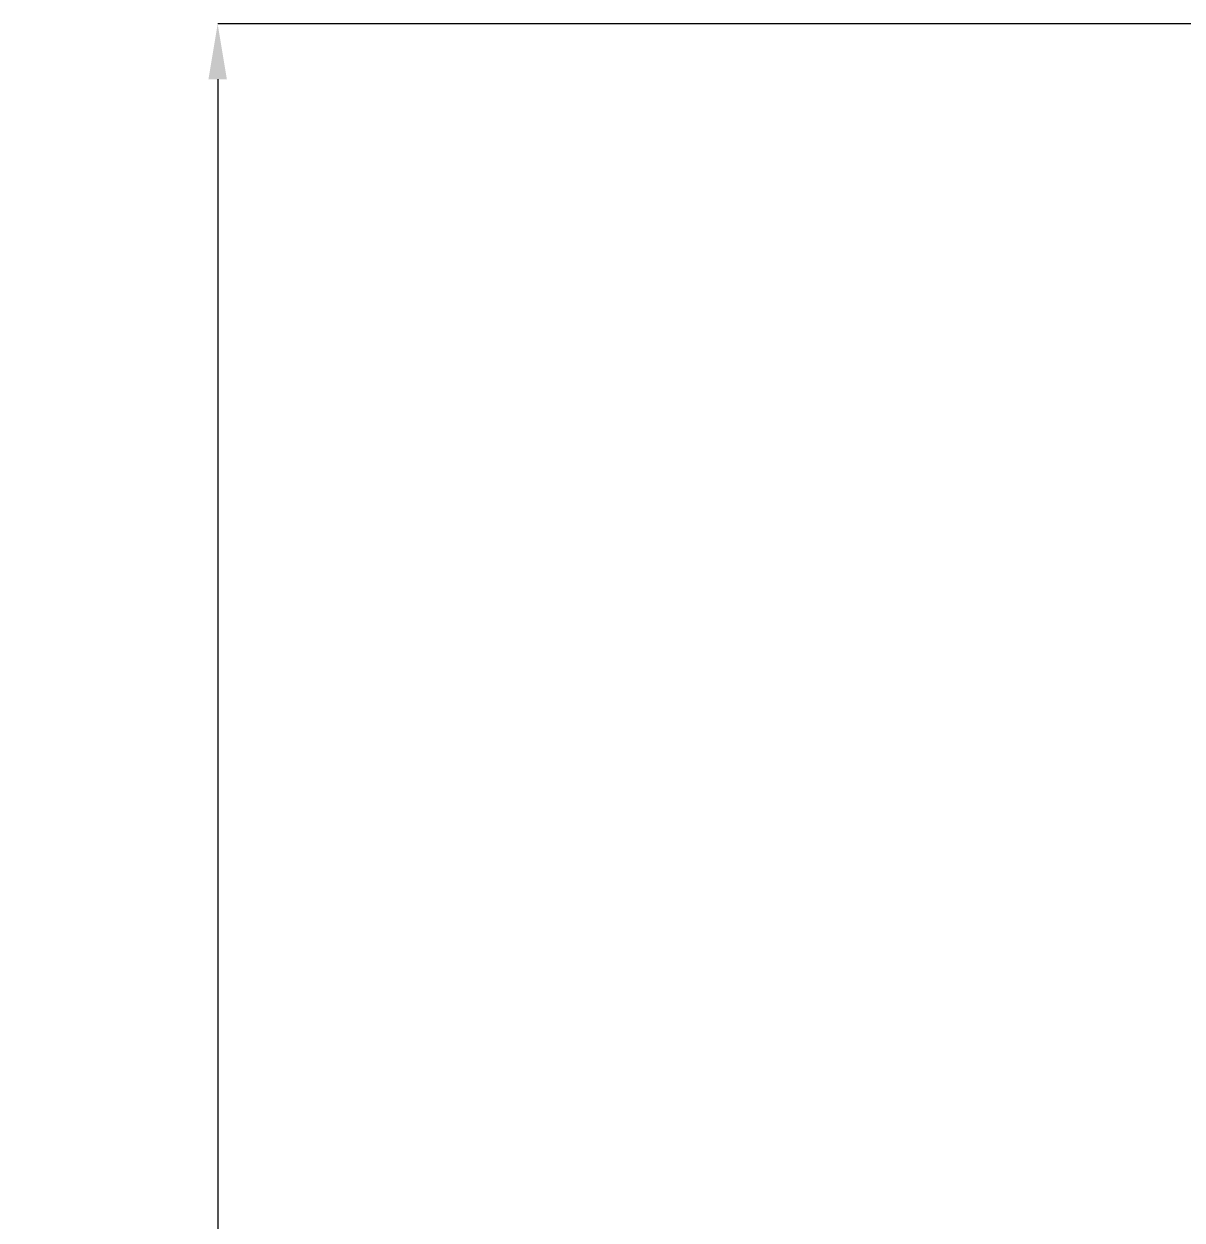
# Model space of a CAD drawing. Extents: x 0 to 1462, y 0 to 1072.
# Drawn here: x 219.5 to 303.3, y 740.1 to 826.6 of the extents above; entities that cross this region are included whole.
import ezdxf

# ---------------------------------------------------------------- set-up
doc = ezdxf.new("R2010")
doc.units = 0
doc.header["$LTSCALE"] = 10
doc.header["$MEASUREMENT"] = 0
doc.header["$PDMODE"] = 3
doc.header["$PDSIZE"] = -10
doc.layers.get('0').update_dxf_attribs({"linetype": 'CONTINUOUS'})
doc.layers.get('DEFPOINTS').update_dxf_attribs({"linetype": 'CONTINUOUS'})
doc.styles.add('Daelim Dimension', font='')
doc.styles.get('Daelim Dimension').set_extended_font_data('나눔고딕')
doc.dimstyles.new('DEFAULT', dxfattribs={"dimscale": 2, "dimtxt": 2, "dimasz": 2, "dimexe": 0, "dimexo": 2, "dimgap": 1, "dimtad": 1, "dimdec": 0, "dimzin": 9, "dimdsep": 46, "dimtxsty": 'Daelim Dimension', "dimcen": 0.5, "dimclrd": 5, "dimclre": 5, "dimclrt": 256, "dimadec": 1, "dimazin": 0, "dimtfac": 1, "dimtdec": 0, "dimtix": 1, "dimtmove": 0, "dimatfit": 3, "dimfxl": 1, "dimtolj": 1, "dimtzin": 1, "dimlwd": 9, "dimlwe": 9, "dimarcsym": 0})

# ---------------------------------------------------------------- blocks, each defined once
blk = doc.blocks.new('*D2')
at = {"color": 5, "lineweight": 9, "ltscale": 0.5, "transparency": 16777216}
for p, q in [((353.36, 826.572), (233.511, 826.572)), ((233.511, 822.572), (233.511, 499.502)), ((326.071, 495.502), (233.511, 495.502))]:
    blk.add_line(p, q, dxfattribs=at)
at = {"color": 5, "ltscale": 0.5, "transparency": 16777216}
for points in [[(232.845, 822.572), (234.178, 822.572), (233.511, 826.572)], [(232.845, 499.502), (234.178, 499.502), (233.511, 495.502)]]:
    blk.add_solid(points, dxfattribs=at)
at = {"layer": 'DEFPOINTS', "color": 0, "ltscale": 0.5, "transparency": 16777216}
for p in [(357.36, 826.572), (233.511, 495.502), (330.071, 495.502)]:
    blk.add_point(p, dxfattribs=at)
at = {"color": 7, "ltscale": 0.5, "transparency": 16777216, "insert": (226.061, 661.037), "char_height": 10, "attachment_point": 5, "rotation": 90, "style": 'Daelim Dimension'}
blk.add_mtext('\\A1;331', dxfattribs=at)

msp = doc.modelspace()

# ---------------------------------------------------------------- dimensions: what is measured, and where the dimension line sits
at = {"color": 5, "ltscale": 0.5}
dim = msp.add_linear_dim(base=(233.511, 495.502), p1=(357.36, 826.572), p2=(330.071, 495.502), angle=90, dimstyle='DEFAULT', override={"dimtxt": 5, "dimdec": 0, "dimclrd": 5, "dimclre": 5, "dimclrt": 7}, dxfattribs=at)
dim.commit()
dim.dimension.update_dxf_attribs({"geometry": '*D2', "text_midpoint": (226.061, 661.037)})

doc.saveas('drawing.dxf')
